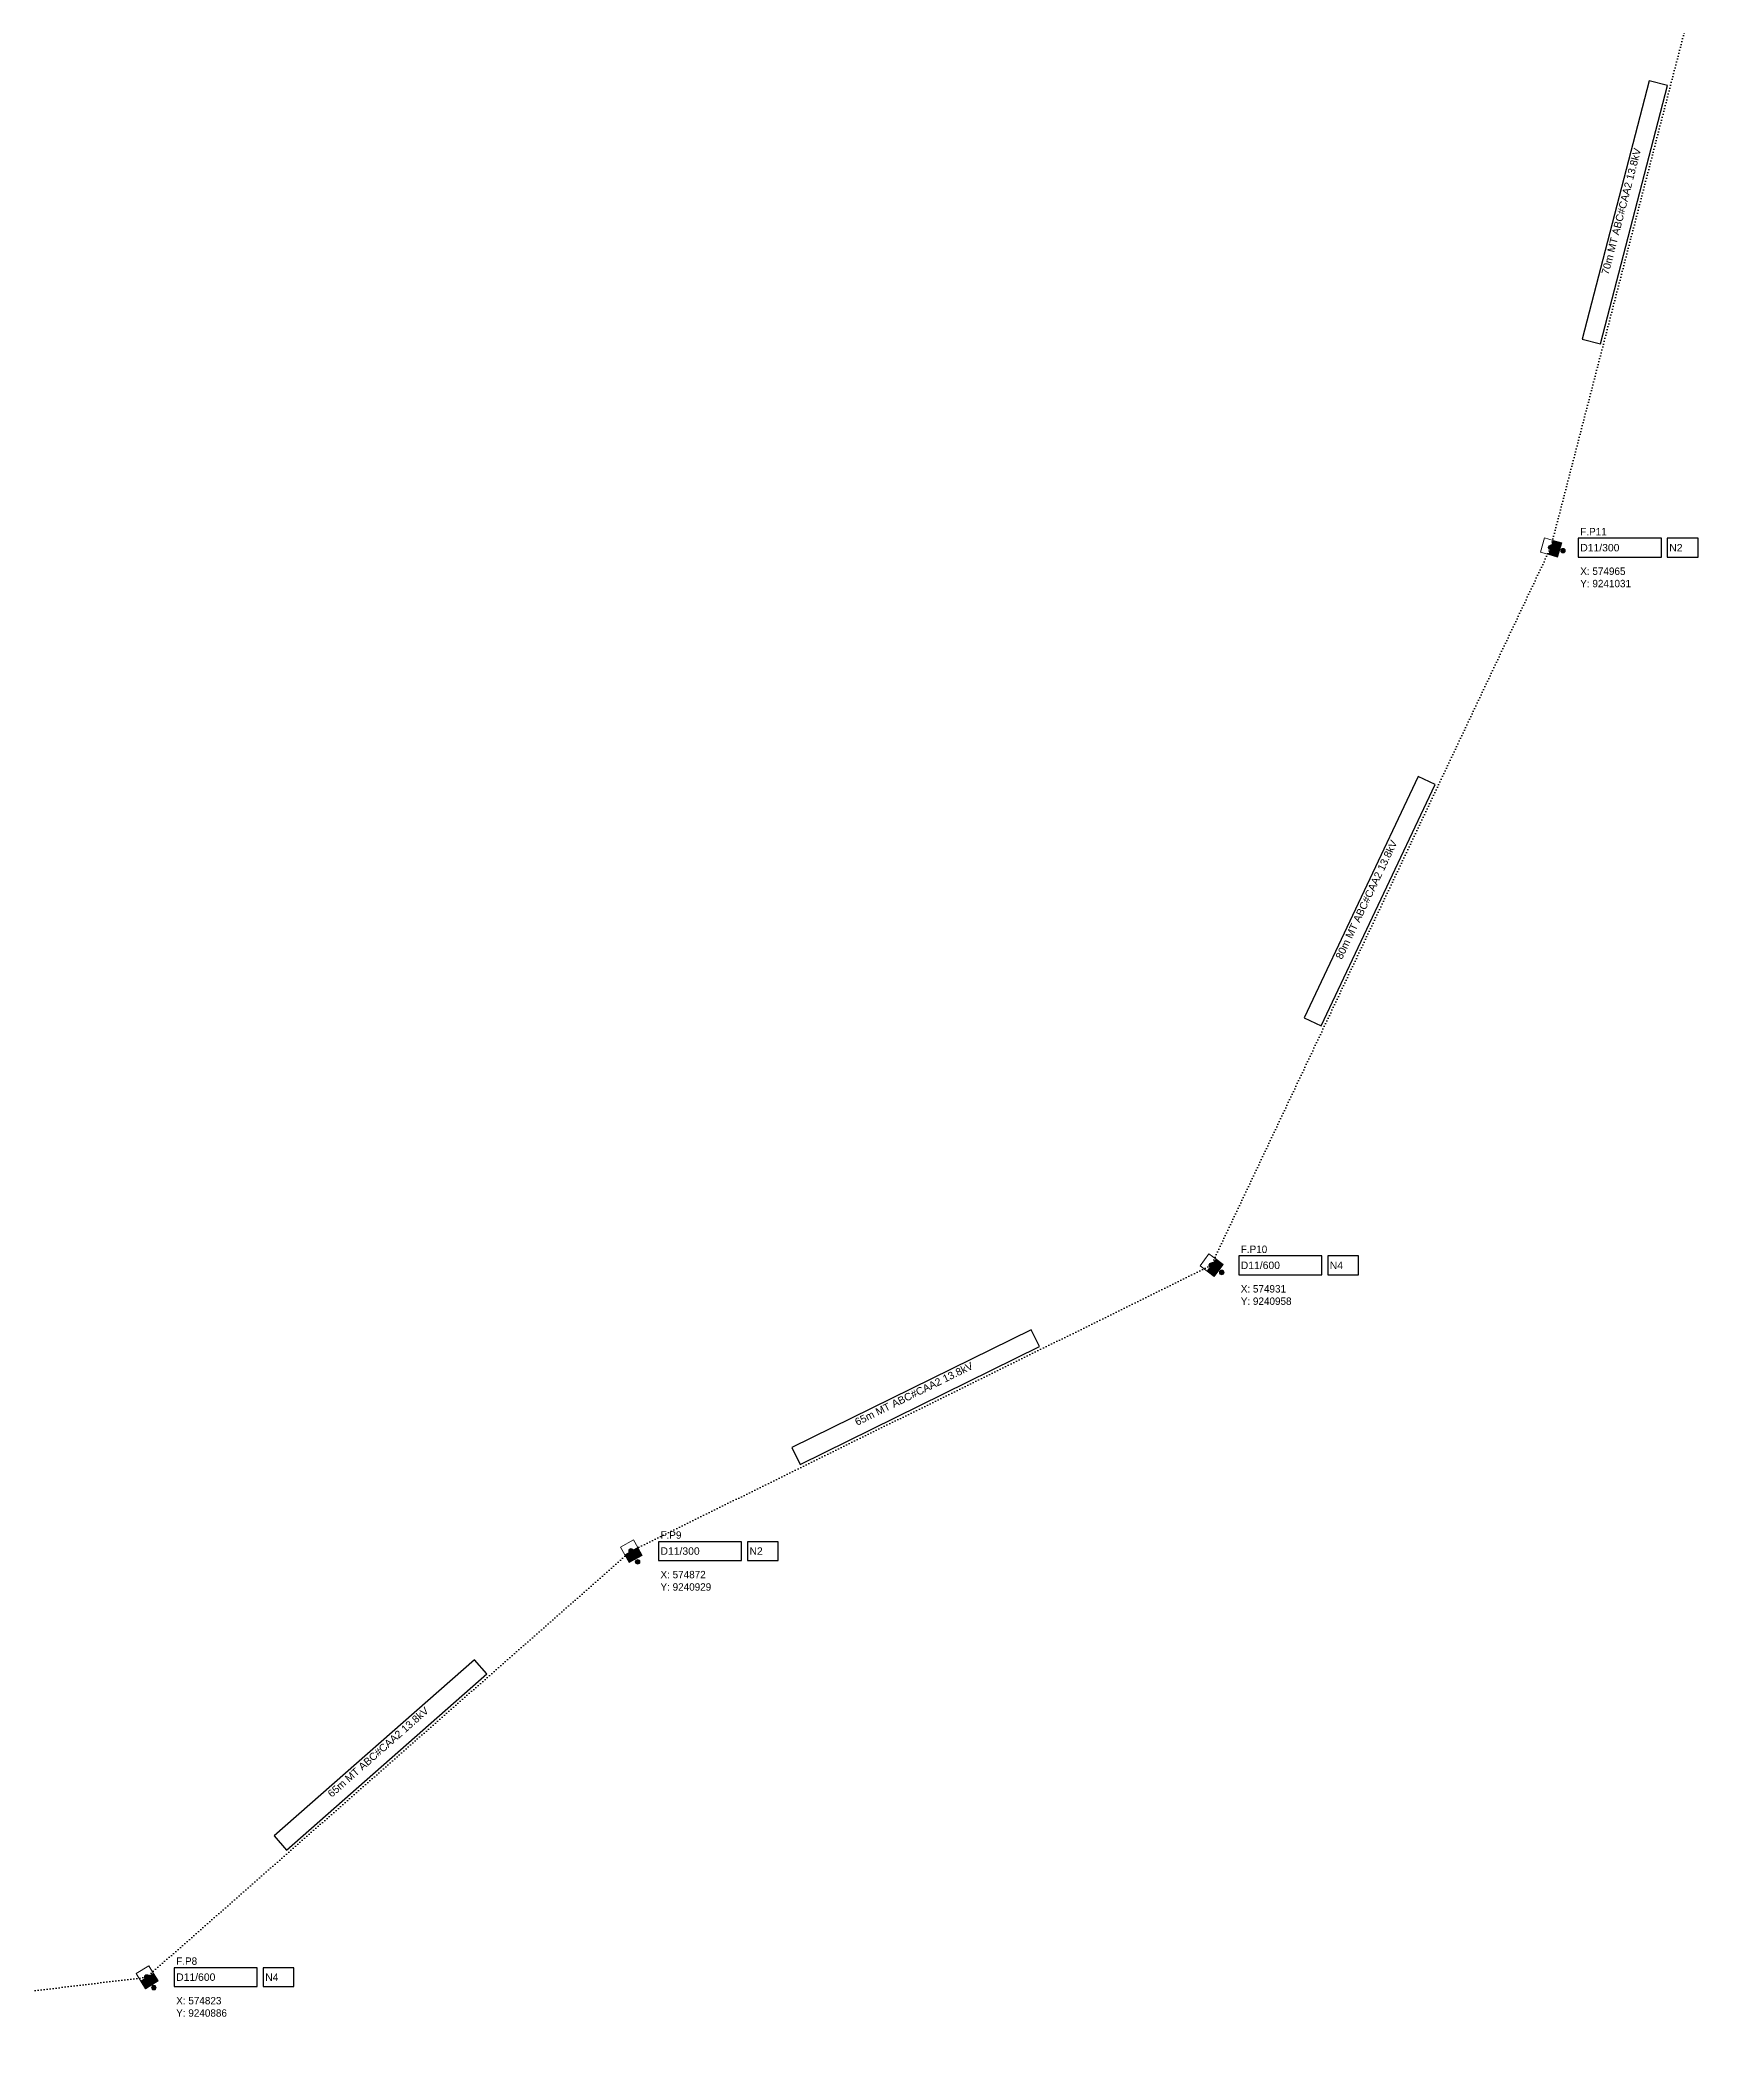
# Model space of a CAD drawing. Header units: metres. Extents: x 574368 to 575203, y 9240500 to 9242162.
# Drawn here: x 574838.3 to 575178.7, y 9240517 to 9240922.4 of the extents above; entities that cross this region are included whole.
import ezdxf

# ---------------------------------------------------------------- set-up
doc = ezdxf.new("R2010")
doc.units = ezdxf.units.M
doc.linetypes.add('DOT', pattern=[0.508, 0, -0.508])
for name, color, linetype in [('PONTO FOTO', 4, 'CONTINUOUS'), ('REDE PRIMARIA - Instalar', 1, 'DOT'), ('TEXTOS A IMPLANTAR', 1, 'CONTINUOUS')]:
    doc.layers.add(name, color=color, linetype=linetype)
doc.styles.add('ARIAL', font='arial.ttf')

# ---------------------------------------------------------------- blocks, each defined once
blk = doc.blocks.new('Clipboard8027')
h = blk.add_hatch(color=7)
h.dxf.hatch_style = 2
h.paths.add_polyline_path([(3, 1.81), (3.01, 0.01), (0.01, 0), (0, 1.8)])
at = {"color": 7, "lineweight": 0}
for points in [[(3, 1.81), (3, 3.61), (0, 3.6), (0, 1.8)], [(3, 1.81), (3.01, 0.01), (0.01, 0), (0, 1.8)], [(3.01, 0.01), (3, 1.81), (0, 1.8), (0.01, 0)]]:
    blk.add_lwpolyline(points, close=True, dxfattribs=at)
blk = doc.blocks.new('Clipboard4108')
h = blk.add_hatch(color=7)
edge = h.paths.add_edge_path()
edge.add_arc((0.463903, 0.463903), 0.463903, 74.00623623, 434.00623623)
h = blk.add_hatch(color=7)
edge = h.paths.add_edge_path()
edge.add_arc((0.463903, 0.463903), 0.463903, 74.00623623, 434.00623623)
at = {"color": 7, "lineweight": 0}
blk.add_circle((0.463903, 0.463903), 0.463903, dxfattribs=at)
blk.add_circle((0.463903, 0.463903), 0.463903, dxfattribs=at)
blk = doc.blocks.new('Clipboard8442')
at = {"color": 1}
for name, p in [('Clipboard8027', (0, 0)), ('Clipboard4108', (1.001781, 1.431733))]:
    blk.add_blockref(name, p, dxfattribs=at)
blk = doc.blocks.new('PosteDtProjetado')
at = {"color": 1}
for name, p in [('Clipboard8442', (-1.425918, -1.873274)), ('Clipboard4108', (-0.312482, -3.031129))]:
    blk.add_blockref(name, p, dxfattribs=at)

msp = doc.modelspace()

# ---------------------------------------------------------------- linework, layer by layer
at = {"layer": 'REDE PRIMARIA - Instalar'}
for points in [[(575143.86, 9240819.66), (575178.72, 9240954.11)], [(575075.18, 9240674.49), (575143.86, 9240819.66)], [(574957.78, 9240616.68), (575075.18, 9240674.49)], [(574859.8, 9240530.49), (574957.78, 9240616.68)], [(574747.34, 9240516.99), (574859.8, 9240530.49)]]:
    msp.add_lwpolyline(points, dxfattribs=at)
at = {"layer": 'TEXTOS A IMPLANTAR'}
for points in [[(575153.94, 9240860.92), (575167.48, 9240913.16), (575163.8, 9240914.11), (575150.26, 9240861.87), (575153.94, 9240860.92)], [(575149.46, 9240817.76), (575166.27, 9240817.76), (575166.27, 9240821.56), (575149.46, 9240821.56), (575149.46, 9240817.76)], [(575167.47, 9240817.76), (575173.68, 9240817.76), (575173.68, 9240821.56), (575167.47, 9240821.56), (575167.47, 9240817.76)], [(575097.44, 9240722.94), (575120.52, 9240771.73), (575117.08, 9240773.35), (575094, 9240724.57), (575097.44, 9240722.94)], [(575080.78, 9240672.59), (575097.58, 9240672.59), (575097.58, 9240676.39), (575080.78, 9240676.39), (575080.78, 9240672.59)], [(575098.78, 9240672.59), (575105, 9240672.59), (575105, 9240676.39), (575098.78, 9240676.39), (575098.78, 9240672.59)], [(574992.01, 9240634.2), (575040.42, 9240658.04), (575038.74, 9240661.45), (574990.33, 9240637.61), (574992.01, 9240634.2)], [(574963.38, 9240614.78), (574980.18, 9240614.78), (574980.18, 9240618.58), (574963.38, 9240618.58), (574963.38, 9240614.78)], [(574981.38, 9240614.78), (574987.59, 9240614.78), (574987.59, 9240618.58), (574981.38, 9240618.58), (574981.38, 9240614.78)], [(574888.14, 9240556.21), (574928.66, 9240591.86), (574926.15, 9240594.71), (574885.63, 9240559.06), (574888.14, 9240556.21)], [(574865.4, 9240528.59), (574882.21, 9240528.59), (574882.21, 9240532.39), (574865.4, 9240532.39), (574865.4, 9240528.59)], [(574883.41, 9240528.59), (574889.62, 9240528.59), (574889.62, 9240532.39), (574883.41, 9240532.39), (574883.41, 9240528.59)]]:
    msp.add_lwpolyline(points, close=True, dxfattribs=at)

# ---------------------------------------------------------------- block references
for p, rotation in [((575143.86, 9240819.66), 73.31042728545378), ((575075.18, 9240674.49), 52.91298181834327), ((574957.78, 9240616.68), 28.742999999999995), ((574859.8, 9240530.49), 31.38378435948806)]:
    msp.add_blockref('PosteDtProjetado', p, dxfattribs=dict(rotation=rotation))

# ---------------------------------------------------------------- texts
at = {"char_height": 1.5, "attachment_point": 1}
for s, insert in [('X: 574965\\PY: 9241031', (575149.86, 9240815.66)), ('X: 574931\\PY: 9240958', (575081.18, 9240670.49)), ('X: 574872\\PY: 9240929', (574963.78, 9240612.68)), ('X: 574823\\PY: 9240886', (574865.8, 9240526.49))]:
    msp.add_mtext(s, dxfattribs=dict(at, insert=insert))
at = {"layer": 'PONTO FOTO', "color": 5, "char_height": 1.5, "attachment_point": 1}
for s, insert in [('F.P11', (575149.86, 9240823.66)), ('F.P10', (575081.18, 9240678.49)), ('F.P9', (574963.78, 9240620.68)), ('F.P8', (574865.8, 9240534.49))]:
    msp.add_mtext(s, dxfattribs=dict(at, insert=insert))
at = {"layer": 'TEXTOS A IMPLANTAR', "char_height": 1.5, "attachment_point": 2, "style": 'Arial'}
for s, insert, rotation in [('70m MT ABC#CAA2 13.8kV', (575157.42, 9240887.89), 75.4651), ('80m MT ABC#CAA2 13.8kV', (575105.91, 9240748.79), 64.681), ('65m MT ABC#CAA2 13.8kV', (575014.71, 9240649.17), 26.2193), ('65m MT ABC#CAA2 13.8kV', (574906.15, 9240576.59), 41.3368)]:
    msp.add_mtext(s, dxfattribs=dict(at, insert=insert, rotation=rotation))
at = {"layer": 'TEXTOS A IMPLANTAR', "char_height": 1.5, "attachment_point": 4, "style": 'Arial'}
for s, insert in [('D11/300', (575149.86, 9240819.66)), ('N2', (575167.87, 9240819.66)), ('D11/600', (575081.18, 9240674.49)), ('N4', (575099.18, 9240674.49)), ('D11/300', (574963.78, 9240616.68)), ('N2', (574981.78, 9240616.68)), ('D11/600', (574865.8, 9240530.49)), ('N4', (574883.81, 9240530.49))]:
    msp.add_mtext(s, dxfattribs=dict(at, insert=insert))

doc.saveas('drawing.dxf')
